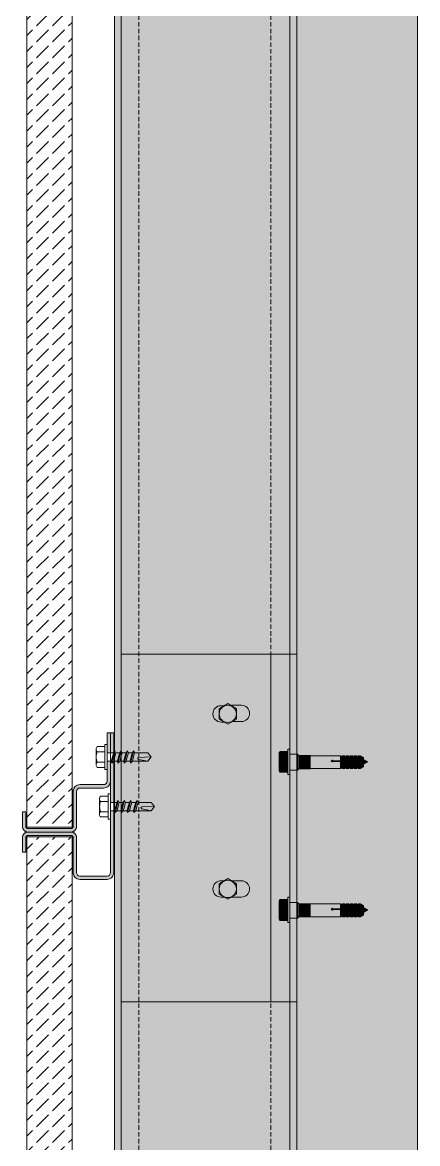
# Model space of a CAD drawing. Extents: x -106823 to -42801, y 48734 to 74234.
# Drawn here: x -77632 to -75881, y 58686 to 63655 of the extents above; entities that cross this region are included whole.
import ezdxf

# ---------------------------------------------------------------- set-up
doc = ezdxf.new("R2010")
doc.units = 0
doc.header["$MEASUREMENT"] = 0
doc.linetypes.add('Hidden Line', pattern=[30, 20, -10])
for name, color, linetype, lineweight, true_color in [('2D - Ogólne_Pen_No__2', 7, 'Continuous', 15, 0x7f7f7f), ('2D - Ogólne_Pen_No__82', 7, 'Continuous', 20, 0xaaaaaa), ('2D Drafting - General_Pen_No__102', 7, 'Continuous', 13, 0xcccccc), ('2D Drafting - General_Pen_No__141', 7, 'Continuous', 0, 0xe8e8e8), ('2D Drafting - General_Pen_No__2', 7, 'Continuous', 15, 0x7f7f7f), ('2D Drafting - General_Pen_No__81', 7, 'Continuous', 20, 0x6a6a6a)]:
    doc.layers.add(name, color=color, linetype=linetype, lineweight=lineweight, true_color=true_color)
doc.layers.add('2D Drafting - General_Pen_No__121', color=255, linetype='Continuous', lineweight=0)
pattern_1 = [(45, (0, 0), (-70.71068, 70.71068), [75, -25]), (45, (7e-15, 70.71), (-70.71068, 70.71068), [75, -25])]

msp = doc.modelspace()

# ---------------------------------------------------------------- hatches: boundary and pattern name
at = {"layer": '2D Drafting - General_Pen_No__102', "linetype": 'Continuous'}
for points in [[(-77257.31, 60417.84), (-77257.31, 60506.69), (-77242.31, 60506.69), (-77242.31, 60417.84)], [(-77242.31, 60417.84), (-77242.31, 60506.69), (-77227.31, 60506.69), (-77227.31, 60419.68), (-77228.78, 60417.84)], [(-77242.31, 60417.84), (-77242.31, 60506.69), (-77227.31, 60506.69), (-77227.31, 60419.68), (-77228.78, 60417.84)], [(-77607.31, 60066.69, -0.4142136), (-77632.31, 60091.69), (-77632.31, 60156.69), (-77617.31, 60156.69), (-77617.31, 60148.64), (-77617.39, 60148.64), (-77617.39, 60098.23), (-77617.31, 60098.23), (-77617.31, 60091.69, 0.4142136), (-77607.31, 60081.69), (-77417.31, 60081.69, 0.4142136), (-77407.31, 60091.69), (-77407.31, 60246.69, -0.4142136), (-77377.31, 60276.69), (-77272.31, 60276.69, 0.4142136), (-77257.31, 60291.69), (-77257.31, 60343.28), (-77257.31, 60380.56), (-77242.31, 60380.56), (-77242.31, 60291.69, -0.4142136), (-77272.31, 60261.69), (-77377.31, 60261.69, 0.4142136), (-77392.31, 60246.69), (-77392.31, 60091.69, -0.4142136), (-77417.31, 60066.69)], [(-77227.31, 60198.21), (-77242.31, 60198.21), (-77242.31, 60235.49), (-77242.31, 60380.56), (-77238.77, 60380.56), (-77236.58, 60372.36), (-77228.38, 60380.56), (-77227.31, 60380.56)], [(-77607.31, 60066.69), (-77417.31, 60066.69, -0.4142136), (-77392.31, 60041.69), (-77392.31, 59886.69, 0.4142136), (-77377.31, 59871.69), (-77257.31, 59871.69, 0.4142136), (-77242.31, 59886.69), (-77242.31, 60160.93), (-77227.31, 60160.93), (-77227.31, 59886.69, -0.4142136), (-77257.31, 59856.69), (-77377.31, 59856.69, -0.4142136), (-77407.31, 59886.69), (-77407.31, 60041.69, 0.4142136), (-77417.31, 60051.69), (-77607.31, 60051.69, 0.4142136), (-77617.31, 60041.69), (-77617.31, 60035.15), (-77617.39, 60035.15), (-77617.39, 59984.73), (-77617.31, 59984.73), (-77617.31, 59976.69), (-77632.31, 59976.69), (-77632.31, 60041.69, -0.4142136)]]:
    msp.add_hatch(color=256, dxfattribs=at).paths.add_polyline_path(points, flags=0)
at = {"layer": '2D Drafting - General_Pen_No__121', "linetype": 'Continuous'}
for points in [[(-76446.58, 60378.06), (-76446.58, 60322.14), (-76455.9, 60322.14), (-76455.9, 60378.06), (-76455.9, 60433.98), (-76446.58, 60433.98)], [(-76455.9, 60400.98), (-76490.07, 60400.98, -0.4195601), (-76490.07, 60424.27), (-76455.9, 60424.27)], [(-76494.34, 60378.06, 0.092424), (-76490.07, 60355.15, 0.201281), (-76494.96, 60343.5), (-76494.96, 60412.63, 0.201281), (-76490.07, 60400.98, 0.092424)], [(-76455.9, 60355.15), (-76490.07, 60355.15, -0.092424), (-76494.34, 60378.06, -0.092424), (-76490.07, 60400.98), (-76455.9, 60400.98), (-76455.9, 60378.06)], [(-76446.58, 60341.39), (-76446.58, 60378.06), (-76446.58, 60411.06), (-76416.58, 60411.06), (-76416.58, 60375.14), (-76416.58, 60341.39)], [(-76416.58, 60341.39), (-76446.58, 60341.39), (-76446.58, 60378.06), (-76446.58, 60411.06), (-76416.58, 60411.06), (-76416.58, 60374.19)], [(-76416.58, 60341.48), (-76416.58, 60374.19), (-76416.58, 60398.54), (-76413.06, 60402.91), (-76413.06, 60341.48)], [(-76413.06, 60341.48), (-76413.06, 60411.06), (-76412.89, 60411.06), (-76407.47, 60405.65), (-76407.47, 60346.9), (-76412.89, 60341.48)], [(-76407.47, 60346.8), (-76407.47, 60405.65), (-76357.73, 60405.65), (-76357.73, 60346.8)], [(-76357.73, 60346.8), (-76357.73, 60405.65), (-76356.49, 60404.4), (-76356.49, 60348.05)], [(-76356.49, 60348.05), (-76356.49, 60404.4), (-76222.07, 60404.4), (-76222.07, 60382.74), (-76255.38, 60382.74, 5.4750432), (-76255.38, 60379.78), (-76222.07, 60379.78), (-76222.07, 60348.05)], [(-76222.07, 60379.78), (-76255.38, 60379.78, -5.4750432), (-76255.38, 60382.74), (-76222.07, 60382.74)], [(-76214.63, 60401.44), (-76214.63, 60388.49), (-76222.07, 60382.74), (-76222.07, 60404.4), (-76218.33, 60401.44)], [(-76222.07, 60382.74), (-76214.63, 60388.49), (-76214.63, 60385.53), (-76222.07, 60379.78)], [(-76214.63, 60351), (-76218.33, 60351), (-76222.07, 60348.05), (-76222.07, 60379.78), (-76214.63, 60385.53)], [(-76204.27, 60404.4), (-76204.27, 60388.49), (-76214.63, 60388.49), (-76214.63, 60404.4)], [(-76214.63, 60388.49), (-76204.27, 60388.49), (-76204.27, 60385.53), (-76214.63, 60385.53)], [(-76214.63, 60348.05), (-76214.63, 60385.53), (-76204.27, 60385.53), (-76204.27, 60348.05)], [(-76196.83, 60401.44), (-76196.83, 60382.74), (-76204.27, 60388.49), (-76204.27, 60404.4), (-76200.53, 60401.44)], [(-76196.83, 60379.78), (-76204.27, 60385.53), (-76204.27, 60388.49), (-76196.83, 60382.74)], [(-76196.83, 60351), (-76200.53, 60351), (-76204.27, 60348.05), (-76204.27, 60385.53), (-76196.83, 60379.78)], [(-76186.47, 60404.4), (-76186.47, 60382.74), (-76196.83, 60382.74), (-76196.83, 60404.4)], [(-76196.83, 60382.74), (-76186.47, 60382.74), (-76186.47, 60379.78), (-76196.83, 60379.78)], [(-76196.83, 60348.05), (-76196.83, 60379.78), (-76186.47, 60379.78), (-76186.47, 60348.05)], [(-76186.47, 60382.74), (-76186.47, 60404.4), (-76182.73, 60401.44), (-76179.03, 60401.44), (-76179.03, 60388.49)], [(-76179.03, 60385.53), (-76186.47, 60379.78), (-76186.47, 60382.74), (-76179.03, 60388.49)], [(-76179.03, 60351), (-76182.73, 60351), (-76186.47, 60348.05), (-76186.47, 60379.78), (-76179.03, 60385.53)], [(-76168.68, 60404.4), (-76168.68, 60388.49), (-76179.03, 60388.49), (-76179.03, 60404.4)], [(-76168.68, 60385.53), (-76179.03, 60385.53), (-76179.03, 60388.49), (-76168.68, 60388.49)], [(-76168.68, 60348.05), (-76179.03, 60348.05), (-76179.03, 60385.53), (-76168.68, 60385.53)], [(-76161.24, 60401.44), (-76161.24, 60382.74), (-76168.68, 60388.49), (-76168.68, 60404.4), (-76164.94, 60401.44)], [(-76161.24, 60379.78), (-76168.68, 60385.53), (-76168.68, 60388.49), (-76161.24, 60382.74)], [(-76161.24, 60351), (-76164.94, 60351), (-76168.68, 60348.05), (-76168.68, 60385.53), (-76161.24, 60379.78)], [(-76150.88, 60404.4), (-76150.88, 60382.74), (-76161.24, 60382.74), (-76161.24, 60404.4)], [(-76161.24, 60382.74), (-76150.88, 60382.74), (-76150.88, 60379.78), (-76161.24, 60379.78)], [(-76150.88, 60348.05), (-76161.24, 60348.05), (-76161.24, 60379.78), (-76150.88, 60379.78)], [(-76143.44, 60401.44), (-76143.44, 60388.49), (-76150.88, 60382.74), (-76150.88, 60404.4), (-76147.14, 60401.44)], [(-76150.88, 60382.74), (-76143.44, 60388.49), (-76143.44, 60385.53), (-76150.88, 60379.78)], [(-76143.44, 60351), (-76147.14, 60351), (-76150.88, 60348.05), (-76150.88, 60379.78), (-76143.44, 60385.53)], [(-76143.44, 60388.49), (-76143.44, 60404.4), (-76133.09, 60404.4), (-76133.09, 60388.49)], [(-76143.44, 60388.49), (-76133.09, 60388.49), (-76133.09, 60385.53), (-76143.44, 60385.53)], [(-76143.44, 60348.05), (-76143.44, 60385.53), (-76133.09, 60385.53), (-76133.09, 60348.05)], [(-76120.7, 60381.34), (-76133.09, 60388.49), (-76133.09, 60404.4), (-76120.7, 60397.25)], [(-76120.7, 60378.38), (-76133.09, 60385.53), (-76133.09, 60388.49), (-76120.7, 60381.34)], [(-76120.7, 60355.19), (-76133.09, 60348.05), (-76133.09, 60385.53), (-76120.7, 60378.38)], [(-76101.98, 60377.97), (-76120.7, 60367.15), (-76120.7, 60388.78)], [(-76455.9, 60331.85), (-76490.07, 60331.85, -0.4195601), (-76490.07, 60355.15), (-76455.9, 60355.15)], [(-76455.9, 59744.29), (-76490.07, 59744.29, -0.4195601), (-76490.07, 59767.59), (-76455.9, 59767.59)], [(-76494.34, 59721.38, 0.092424), (-76490.07, 59698.47, 0.201281), (-76494.96, 59686.82), (-76494.96, 59755.94, 0.201281), (-76490.07, 59744.29, 0.092424)], [(-76455.9, 59698.47), (-76490.07, 59698.47, -0.092424), (-76494.34, 59721.38, -0.092424), (-76490.07, 59744.29), (-76455.9, 59744.29), (-76455.9, 59721.38)], [(-76446.58, 59721.38), (-76446.58, 59665.46), (-76455.9, 59665.46), (-76455.9, 59721.38), (-76455.9, 59777.3), (-76446.58, 59777.3)], [(-76446.58, 59684.7), (-76446.58, 59721.38), (-76446.58, 59754.38), (-76416.58, 59754.38), (-76416.58, 59718.45), (-76416.58, 59684.7)], [(-76416.58, 59684.7), (-76446.58, 59684.7), (-76446.58, 59721.38), (-76446.58, 59754.38), (-76416.58, 59754.38), (-76416.58, 59717.51)], [(-76416.58, 59684.8), (-76416.58, 59717.51), (-76416.58, 59741.86), (-76416.58, 59754.38), (-76413.06, 59754.38), (-76413.06, 59684.8)], [(-76413.06, 59684.8), (-76413.06, 59754.38), (-76412.89, 59754.38), (-76407.47, 59748.96), (-76407.47, 59690.21), (-76412.89, 59684.8)], [(-76407.47, 59690.12), (-76407.47, 59748.96), (-76357.73, 59748.96), (-76357.73, 59690.12)], [(-76357.73, 59690.12), (-76357.73, 59748.96), (-76356.49, 59747.72), (-76356.49, 59691.36)], [(-76356.49, 59691.36), (-76356.49, 59747.72), (-76222.07, 59747.72), (-76222.07, 59726.06), (-76255.38, 59726.06, 5.4750432), (-76255.38, 59723.1), (-76222.07, 59723.1), (-76222.07, 59691.36)], [(-76214.63, 59744.76), (-76214.63, 59731.81), (-76222.07, 59726.06), (-76222.07, 59747.72), (-76218.33, 59744.76)], [(-76204.27, 59747.72), (-76204.27, 59731.81), (-76214.63, 59731.81), (-76214.63, 59747.72)], [(-76196.83, 59744.76), (-76196.83, 59726.06), (-76204.27, 59731.81), (-76204.27, 59747.72), (-76200.53, 59744.76)], [(-76186.47, 59747.72), (-76186.47, 59726.06), (-76196.83, 59726.06), (-76196.83, 59747.72)], [(-76186.47, 59726.06), (-76186.47, 59747.72), (-76182.73, 59744.76), (-76179.03, 59744.76), (-76179.03, 59731.81)], [(-76168.68, 59747.72), (-76168.68, 59731.81), (-76179.03, 59731.81), (-76179.03, 59747.72)], [(-76161.24, 59744.76), (-76161.24, 59726.06), (-76168.68, 59731.81), (-76168.68, 59747.72), (-76164.94, 59744.76)], [(-76150.88, 59747.72), (-76150.88, 59726.06), (-76161.24, 59726.06), (-76161.24, 59747.72)], [(-76143.44, 59744.76), (-76143.44, 59731.81), (-76150.88, 59726.06), (-76150.88, 59747.72), (-76147.14, 59744.76)], [(-76143.44, 59731.81), (-76143.44, 59747.72), (-76133.09, 59747.72), (-76133.09, 59731.81)], [(-76120.7, 59724.66), (-76133.09, 59731.81), (-76133.09, 59747.72), (-76120.7, 59740.57)], [(-76455.9, 59675.17), (-76490.07, 59675.17, -0.4195601), (-76490.07, 59698.47), (-76455.9, 59698.47)], [(-76222.07, 59723.1), (-76255.38, 59723.1, -5.4750432), (-76255.38, 59726.06), (-76222.07, 59726.06)], [(-76222.07, 59726.06), (-76214.63, 59731.81), (-76214.63, 59728.85), (-76222.07, 59723.1)], [(-76214.63, 59694.32), (-76218.33, 59694.32), (-76222.07, 59691.36), (-76222.07, 59723.1), (-76214.63, 59728.85)], [(-76214.63, 59731.81), (-76204.27, 59731.81), (-76204.27, 59728.85), (-76214.63, 59728.85)], [(-76214.63, 59691.36), (-76214.63, 59728.85), (-76204.27, 59728.85), (-76204.27, 59691.36)], [(-76196.83, 59723.1), (-76204.27, 59728.85), (-76204.27, 59731.81), (-76196.83, 59726.06)], [(-76196.83, 59694.32), (-76200.53, 59694.32), (-76204.27, 59691.36), (-76204.27, 59728.85), (-76196.83, 59723.1)], [(-76196.83, 59726.06), (-76186.47, 59726.06), (-76186.47, 59723.1), (-76196.83, 59723.1)], [(-76196.83, 59691.36), (-76196.83, 59723.1), (-76186.47, 59723.1), (-76186.47, 59691.36)], [(-76179.03, 59728.85), (-76186.47, 59723.1), (-76186.47, 59726.06), (-76179.03, 59731.81)], [(-76179.03, 59694.32), (-76182.73, 59694.32), (-76186.47, 59691.36), (-76186.47, 59723.1), (-76179.03, 59728.85)], [(-76168.68, 59728.85), (-76179.03, 59728.85), (-76179.03, 59731.81), (-76168.68, 59731.81)], [(-76168.68, 59691.36), (-76179.03, 59691.36), (-76179.03, 59728.85), (-76168.68, 59728.85)], [(-76161.24, 59723.1), (-76168.68, 59728.85), (-76168.68, 59731.81), (-76161.24, 59726.06)], [(-76161.24, 59694.32), (-76164.94, 59694.32), (-76168.68, 59691.36), (-76168.68, 59728.85), (-76161.24, 59723.1)], [(-76161.24, 59726.06), (-76150.88, 59726.06), (-76150.88, 59723.1), (-76161.24, 59723.1)], [(-76150.88, 59691.36), (-76161.24, 59691.36), (-76161.24, 59723.1), (-76150.88, 59723.1)], [(-76150.88, 59726.06), (-76143.44, 59731.81), (-76143.44, 59728.85), (-76150.88, 59723.1)], [(-76143.44, 59694.32), (-76147.14, 59694.32), (-76150.88, 59691.36), (-76150.88, 59723.1), (-76143.44, 59728.85)], [(-76143.44, 59731.81), (-76133.09, 59731.81), (-76133.09, 59728.85), (-76143.44, 59728.85)], [(-76143.44, 59691.36), (-76143.44, 59728.85), (-76133.09, 59728.85), (-76133.09, 59691.36)], [(-76120.7, 59721.7), (-76133.09, 59728.85), (-76133.09, 59731.81), (-76120.7, 59724.66)], [(-76120.7, 59698.51), (-76133.09, 59691.36), (-76133.09, 59728.85), (-76120.7, 59721.7)], [(-76101.98, 59721.28), (-76120.7, 59710.47), (-76120.7, 59732.1)]]:
    msp.add_hatch(color=256, dxfattribs=at).paths.add_polyline_path(points, flags=0)
at = {"layer": '2D Drafting - General_Pen_No__141', "linetype": 'Continuous'}
msp.add_hatch(color=256, dxfattribs=at).paths.add_polyline_path([(-77224.19, 54036.69), (-76416.58, 54036.69), (-76416.58, 67472.76), (-77224.19, 67472.76)], flags=0)
at = {"layer": '2D Drafting - General_Pen_No__81', "linetype": 'Continuous'}
h = msp.add_hatch(dxfattribs=at)
h.set_pattern_fill('Solid___Dashed', color=256, style=0, pattern_type=2)
h.set_pattern_definition([(45, (0, 0), (-70.71068, 70.71068), []), (45, (-35.36, 35.36), (-70.71068, 70.71068), [75, -25])])
h.paths.add_polyline_path([(-76416.58, 67472.76), (-76416.58, 54036.69), (-75880.8, 54036.69), (-75880.8, 65989.22), (-75880.8, 67472.76)], flags=0)
h = msp.add_hatch(dxfattribs=at)
h.set_pattern_fill('Beton', color=256, style=0, pattern_type=2)
h.set_pattern_definition(pattern_1)
h.paths.add_polyline_path([(-77612.31, 66055.24), (-77412.31, 66055.24), (-77412.31, 60088.14), (-77612.31, 60088.14)], flags=0)
for points in [[(-77412.22, 60193.66), (-77407.31, 60193.66), (-77407.31, 60098.23), (-77412.22, 60098.23)], [(-77412.22, 59939.71), (-77407.31, 59939.71), (-77407.31, 60035.15), (-77412.22, 60035.15)]]:
    msp.add_hatch(color=256, dxfattribs=at).paths.add_polyline_path(points, flags=0)
h = msp.add_hatch(dxfattribs=at)
h.set_pattern_fill('Beton', color=256, style=0, pattern_type=2)
h.set_pattern_definition(pattern_1)
h.paths.add_polyline_path([(-77612.31, 60045.24), (-77412.31, 60045.24), (-77412.31, 54058.14), (-77612.31, 54058.14)], flags=0)

# ---------------------------------------------------------------- linework, layer by layer
at = {"layer": '2D - Ogólne_Pen_No__2', "linetype": 'Continuous'}
for p, q in [((-76416.58, 60411.06), (-76416.58, 60374.19)), ((-76412.89, 60411.06), (-76416.58, 60411.06)), ((-76407.47, 60405.65), (-76412.89, 60411.06)), ((-76357.73, 60405.65), (-76407.47, 60405.65)), ((-76407.47, 60405.65), (-76407.47, 60346.8)), ((-76356.49, 60404.4), (-76357.73, 60405.65)), ((-76357.73, 60405.65), (-76357.73, 60346.8)), ((-76222.07, 60404.4), (-76356.49, 60404.4)), ((-76356.49, 60348.05), (-76356.49, 60404.4)), ((-76222.07, 60382.74), (-76255.38, 60382.74)), ((-76222.07, 60379.78), (-76255.38, 60379.78)), ((-76218.33, 60401.44), (-76222.07, 60404.4)), ((-76222.07, 60404.4), (-76222.07, 60348.05)), ((-76214.63, 60388.49), (-76222.07, 60382.74)), ((-76214.63, 60385.53), (-76222.07, 60379.78)), ((-76214.63, 60401.44), (-76218.33, 60401.44)), ((-76214.63, 60404.4), (-76214.63, 60401.44)), ((-76204.27, 60404.4), (-76214.63, 60404.4)), ((-76214.63, 60404.4), (-76214.63, 60348.05)), ((-76204.27, 60388.49), (-76214.63, 60388.49)), ((-76204.27, 60385.53), (-76214.63, 60385.53)), ((-76200.53, 60401.44), (-76204.27, 60404.4)), ((-76204.27, 60404.4), (-76204.27, 60348.05)), ((-76196.83, 60382.74), (-76204.27, 60388.49)), ((-76196.83, 60379.78), (-76204.27, 60385.53)), ((-76196.83, 60401.44), (-76200.53, 60401.44)), ((-76196.83, 60404.4), (-76196.83, 60401.44)), ((-76186.47, 60404.4), (-76196.83, 60404.4)), ((-76196.83, 60404.4), (-76196.83, 60348.05)), ((-76186.47, 60382.74), (-76196.83, 60382.74)), ((-76186.47, 60379.78), (-76196.83, 60379.78)), ((-76182.73, 60401.44), (-76186.47, 60404.4)), ((-76186.47, 60404.4), (-76186.47, 60348.05)), ((-76179.03, 60388.49), (-76186.47, 60382.74)), ((-76179.03, 60385.53), (-76186.47, 60379.78)), ((-76179.03, 60401.44), (-76182.73, 60401.44)), ((-76179.03, 60404.4), (-76179.03, 60401.44)), ((-76168.68, 60404.4), (-76179.03, 60404.4)), ((-76179.03, 60404.4), (-76179.03, 60348.05)), ((-76168.68, 60388.49), (-76179.03, 60388.49)), ((-76168.68, 60385.53), (-76179.03, 60385.53)), ((-76164.94, 60401.44), (-76168.68, 60404.4)), ((-76168.68, 60404.4), (-76168.68, 60348.05)), ((-76161.24, 60382.74), (-76168.68, 60388.49)), ((-76161.24, 60379.78), (-76168.68, 60385.53)), ((-76161.24, 60401.44), (-76164.94, 60401.44)), ((-76161.24, 60404.4), (-76161.24, 60401.44)), ((-76150.88, 60404.4), (-76161.24, 60404.4)), ((-76161.24, 60404.4), (-76161.24, 60348.05)), ((-76150.88, 60382.74), (-76161.24, 60382.74)), ((-76150.88, 60379.78), (-76161.24, 60379.78)), ((-76147.14, 60401.44), (-76150.88, 60404.4)), ((-76150.88, 60404.4), (-76150.88, 60348.05)), ((-76143.44, 60388.49), (-76150.88, 60382.74)), ((-76143.44, 60385.53), (-76150.88, 60379.78)), ((-76143.44, 60401.44), (-76147.14, 60401.44)), ((-76143.44, 60404.4), (-76143.44, 60348.05)), ((-76133.09, 60404.4), (-76143.44, 60404.4)), ((-76133.09, 60388.49), (-76143.44, 60388.49)), ((-76133.09, 60385.53), (-76143.44, 60385.53)), ((-76120.7, 60397.25), (-76133.09, 60404.4)), ((-76133.09, 60404.4), (-76133.09, 60348.05)), ((-76120.7, 60381.34), (-76133.09, 60388.49)), ((-76120.7, 60378.38), (-76133.09, 60385.53)), ((-76120.7, 60397.25), (-76120.7, 60355.19)), ((-76120.7, 60388.78), (-76101.98, 60377.97)), ((-76416.58, 60341.48), (-76416.58, 60375.24)), ((-76416.58, 60341.39), (-76416.58, 60375.14)), ((-76412.89, 60341.48), (-76416.58, 60341.48)), ((-76412.89, 60341.39), (-76416.58, 60341.39)), ((-76407.47, 60346.9), (-76412.89, 60341.48)), ((-76407.47, 60346.8), (-76412.89, 60341.39)), ((-76357.73, 60346.8), (-76407.47, 60346.8)), ((-76356.49, 60348.05), (-76357.73, 60346.8)), ((-76222.07, 60348.05), (-76356.49, 60348.05)), ((-76218.33, 60351), (-76222.07, 60348.05)), ((-76214.63, 60351), (-76218.33, 60351)), ((-76214.63, 60348.05), (-76214.63, 60351)), ((-76204.27, 60348.05), (-76214.63, 60348.05)), ((-76200.53, 60351), (-76204.27, 60348.05)), ((-76196.83, 60351), (-76200.53, 60351)), ((-76196.83, 60348.05), (-76196.83, 60351)), ((-76186.47, 60348.05), (-76196.83, 60348.05)), ((-76182.73, 60351), (-76186.47, 60348.05)), ((-76179.03, 60351), (-76182.73, 60351)), ((-76179.03, 60348.05), (-76179.03, 60351)), ((-76168.68, 60348.05), (-76179.03, 60348.05)), ((-76164.94, 60351), (-76168.68, 60348.05)), ((-76161.24, 60351), (-76164.94, 60351)), ((-76161.24, 60348.05), (-76161.24, 60351)), ((-76150.88, 60348.05), (-76161.24, 60348.05)), ((-76147.14, 60351), (-76150.88, 60348.05)), ((-76143.44, 60351), (-76147.14, 60351)), ((-76133.09, 60348.05), (-76143.44, 60348.05)), ((-76120.7, 60355.19), (-76133.09, 60348.05)), ((-76120.7, 60367.15), (-76101.98, 60377.97)), ((-76412.89, 59754.38), (-76416.58, 59754.38)), ((-76407.47, 59748.96), (-76412.89, 59754.38)), ((-76357.73, 59748.96), (-76407.47, 59748.96)), ((-76407.47, 59748.96), (-76407.47, 59690.12)), ((-76356.49, 59747.72), (-76357.73, 59748.96)), ((-76357.73, 59748.96), (-76357.73, 59690.12)), ((-76222.07, 59747.72), (-76356.49, 59747.72)), ((-76356.49, 59691.36), (-76356.49, 59747.72)), ((-76218.33, 59744.76), (-76222.07, 59747.72)), ((-76222.07, 59747.72), (-76222.07, 59691.36)), ((-76214.63, 59744.76), (-76218.33, 59744.76)), ((-76214.63, 59747.72), (-76214.63, 59744.76)), ((-76204.27, 59747.72), (-76214.63, 59747.72)), ((-76214.63, 59747.72), (-76214.63, 59691.36)), ((-76200.53, 59744.76), (-76204.27, 59747.72)), ((-76204.27, 59747.72), (-76204.27, 59691.36)), ((-76196.83, 59744.76), (-76200.53, 59744.76)), ((-76196.83, 59747.72), (-76196.83, 59744.76)), ((-76186.47, 59747.72), (-76196.83, 59747.72)), ((-76196.83, 59747.72), (-76196.83, 59691.36)), ((-76182.73, 59744.76), (-76186.47, 59747.72)), ((-76186.47, 59747.72), (-76186.47, 59691.36)), ((-76179.03, 59744.76), (-76182.73, 59744.76)), ((-76179.03, 59747.72), (-76179.03, 59744.76)), ((-76168.68, 59747.72), (-76179.03, 59747.72)), ((-76179.03, 59747.72), (-76179.03, 59691.36)), ((-76164.94, 59744.76), (-76168.68, 59747.72)), ((-76168.68, 59747.72), (-76168.68, 59691.36)), ((-76161.24, 59744.76), (-76164.94, 59744.76)), ((-76161.24, 59747.72), (-76161.24, 59744.76)), ((-76150.88, 59747.72), (-76161.24, 59747.72)), ((-76161.24, 59747.72), (-76161.24, 59691.36)), ((-76147.14, 59744.76), (-76150.88, 59747.72)), ((-76150.88, 59747.72), (-76150.88, 59691.36)), ((-76143.44, 59744.76), (-76147.14, 59744.76)), ((-76143.44, 59747.72), (-76143.44, 59691.36)), ((-76133.09, 59747.72), (-76143.44, 59747.72)), ((-76120.7, 59740.57), (-76133.09, 59747.72)), ((-76133.09, 59747.72), (-76133.09, 59691.36)), ((-76120.7, 59740.57), (-76120.7, 59698.51)), ((-76416.58, 59684.8), (-76416.58, 59718.55)), ((-76412.89, 59684.8), (-76416.58, 59684.8)), ((-76412.89, 59684.7), (-76416.58, 59684.7)), ((-76407.47, 59690.21), (-76412.89, 59684.8)), ((-76407.47, 59690.12), (-76412.89, 59684.7)), ((-76357.73, 59690.12), (-76407.47, 59690.12)), ((-76356.49, 59691.36), (-76357.73, 59690.12)), ((-76222.07, 59691.36), (-76356.49, 59691.36)), ((-76222.07, 59726.06), (-76255.38, 59726.06)), ((-76222.07, 59723.1), (-76255.38, 59723.1)), ((-76214.63, 59731.81), (-76222.07, 59726.06)), ((-76214.63, 59728.85), (-76222.07, 59723.1)), ((-76218.33, 59694.32), (-76222.07, 59691.36)), ((-76214.63, 59694.32), (-76218.33, 59694.32)), ((-76204.27, 59731.81), (-76214.63, 59731.81)), ((-76204.27, 59728.85), (-76214.63, 59728.85)), ((-76214.63, 59691.36), (-76214.63, 59694.32)), ((-76204.27, 59691.36), (-76214.63, 59691.36)), ((-76196.83, 59726.06), (-76204.27, 59731.81)), ((-76196.83, 59723.1), (-76204.27, 59728.85)), ((-76200.53, 59694.32), (-76204.27, 59691.36)), ((-76196.83, 59694.32), (-76200.53, 59694.32)), ((-76186.47, 59726.06), (-76196.83, 59726.06)), ((-76186.47, 59723.1), (-76196.83, 59723.1)), ((-76196.83, 59691.36), (-76196.83, 59694.32)), ((-76186.47, 59691.36), (-76196.83, 59691.36)), ((-76179.03, 59731.81), (-76186.47, 59726.06)), ((-76179.03, 59728.85), (-76186.47, 59723.1)), ((-76182.73, 59694.32), (-76186.47, 59691.36)), ((-76179.03, 59694.32), (-76182.73, 59694.32)), ((-76168.68, 59731.81), (-76179.03, 59731.81)), ((-76168.68, 59728.85), (-76179.03, 59728.85)), ((-76179.03, 59691.36), (-76179.03, 59694.32)), ((-76168.68, 59691.36), (-76179.03, 59691.36)), ((-76161.24, 59726.06), (-76168.68, 59731.81)), ((-76161.24, 59723.1), (-76168.68, 59728.85)), ((-76164.94, 59694.32), (-76168.68, 59691.36)), ((-76161.24, 59694.32), (-76164.94, 59694.32)), ((-76150.88, 59726.06), (-76161.24, 59726.06)), ((-76150.88, 59723.1), (-76161.24, 59723.1)), ((-76161.24, 59691.36), (-76161.24, 59694.32)), ((-76150.88, 59691.36), (-76161.24, 59691.36)), ((-76143.44, 59731.81), (-76150.88, 59726.06)), ((-76143.44, 59728.85), (-76150.88, 59723.1)), ((-76147.14, 59694.32), (-76150.88, 59691.36)), ((-76143.44, 59694.32), (-76147.14, 59694.32)), ((-76133.09, 59731.81), (-76143.44, 59731.81)), ((-76133.09, 59728.85), (-76143.44, 59728.85)), ((-76133.09, 59691.36), (-76143.44, 59691.36)), ((-76120.7, 59724.66), (-76133.09, 59731.81)), ((-76120.7, 59721.7), (-76133.09, 59728.85)), ((-76120.7, 59698.51), (-76133.09, 59691.36)), ((-76120.7, 59732.1), (-76101.98, 59721.28)), ((-76120.7, 59710.47), (-76101.98, 59721.28))]:
    msp.add_line(p, q, dxfattribs=at)
msp.add_arc((-76259.29, 60381.26), 4.18, 20.70161, 339.29839, dxfattribs=at)
at = {"layer": '2D - Ogólne_Pen_No__82', "linetype": 'Continuous'}
msp.add_arc((-76259.29, 59724.58), 4.18, 20.70161, 339.29839, dxfattribs=at)
at = {"layer": '2D Drafting - General_Pen_No__2', "linetype": 'Continuous'}
for p, q in [((-77224.19, 54036.69), (-77224.19, 67472.76)), ((-77194.19, 54036.69), (-77194.19, 67472.76)), ((-76446.58, 54036.69), (-76446.58, 67472.76)), ((-76416.58, 54036.69), (-76416.58, 67472.76)), ((-75880.8, 54036.69), (-75880.8, 67472.76)), ((-77194.19, 60855.12), (-76416.58, 60855.12)), ((-76530.85, 59314.55), (-76530.85, 60855.12)), ((-76760.23, 60613.36), (-76722.07, 60636.36)), ((-76738.17, 60626.65), (-76751.92, 60626.65)), ((-76683.9, 60613.36), (-76722.07, 60636.36)), ((-76661.75, 60628.53), (-76705.96, 60628.53)), ((-76760.23, 60613.36), (-76760.23, 60567.36)), ((-76683.9, 60613.36), (-76683.9, 60567.36)), ((-76760.23, 60567.36), (-76722.07, 60544.36)), ((-76751.92, 60554.07), (-76738.17, 60554.07)), ((-76683.9, 60567.36), (-76722.07, 60544.36)), ((-76705.96, 60555.94), (-76661.75, 60555.94)), ((-77257.31, 60506.69), (-77257.31, 60291.69)), ((-77242.31, 60506.69), (-77257.31, 60506.69)), ((-77242.31, 60506.69), (-77242.31, 59886.69)), ((-77227.31, 60506.69), (-77242.31, 60506.69)), ((-77242.31, 60506.69), (-77242.31, 60291.69)), ((-77227.31, 60506.69), (-77227.31, 59886.69)), ((-77305.69, 60364.63), (-77305.69, 60433.75)), ((-77300.8, 60445.4), (-77266.63, 60445.4)), ((-77266.63, 60399.19), (-77266.63, 60455.11)), ((-77266.63, 60455.11), (-77257.31, 60455.11)), ((-77257.31, 60455.11), (-77257.31, 60399.19)), ((-76455.9, 60378.06), (-76455.9, 60433.98)), ((-76455.9, 60433.98), (-76446.58, 60433.98)), ((-76446.58, 60432.14), (-76446.58, 60376.22)), ((-77300.8, 60422.1), (-77266.63, 60422.1)), ((-77266.63, 60399.19), (-77266.63, 60343.27)), ((-77257.31, 60417.83), (-77228.78, 60417.83)), ((-77257.31, 60343.27), (-77257.31, 60399.19)), ((-77257.31, 60380.55), (-77238.77, 60380.55)), ((-77238.77, 60380.55), (-77233.78, 60399.19)), ((-77238.77, 60380.55), (-77236.58, 60372.35)), ((-77236.58, 60372.35), (-77229.38, 60399.19)), ((-77236.58, 60372.35), (-77228.38, 60380.55)), ((-77228.78, 60417.83), (-77233.78, 60399.19)), ((-77222.19, 60426.03), (-77229.38, 60399.19)), ((-77222.19, 60426.03), (-77228.78, 60417.83)), ((-77228.38, 60380.55), (-77223.38, 60399.19)), ((-77228.38, 60380.55), (-77210.93, 60380.55)), ((-77218.39, 60417.83), (-77223.38, 60399.19)), ((-77218.39, 60417.83), (-77222.19, 60426.03)), ((-77218.39, 60417.83), (-77200.94, 60417.83)), ((-77210.93, 60380.55), (-77205.94, 60399.19)), ((-77210.93, 60380.55), (-77208.73, 60372.35)), ((-77208.73, 60372.35), (-77201.54, 60399.19)), ((-77208.73, 60372.35), (-77200.53, 60380.55)), ((-77200.94, 60417.83), (-77205.94, 60399.19)), ((-77194.35, 60426.03), (-77201.54, 60399.19)), ((-77194.35, 60426.03), (-77200.94, 60417.83)), ((-77200.53, 60380.55), (-77195.54, 60399.19)), ((-77200.53, 60380.55), (-77183.09, 60380.55)), ((-77190.55, 60417.83), (-77195.54, 60399.19)), ((-77190.55, 60417.83), (-77194.35, 60426.03)), ((-77190.55, 60417.83), (-77173.1, 60417.83)), ((-77183.09, 60380.55), (-77178.1, 60399.19)), ((-77183.09, 60380.55), (-77180.89, 60372.35)), ((-77180.89, 60372.35), (-77173.7, 60399.19)), ((-77180.89, 60372.35), (-77172.69, 60380.55)), ((-77173.1, 60417.83), (-77178.1, 60399.19)), ((-77166.51, 60426.03), (-77173.7, 60399.19)), ((-77166.51, 60426.03), (-77173.1, 60417.83)), ((-77172.69, 60380.55), (-77167.7, 60399.19)), ((-77172.69, 60380.55), (-77155.25, 60380.55)), ((-77162.7, 60417.83), (-77167.7, 60399.19)), ((-77162.7, 60417.83), (-77166.51, 60426.03)), ((-77162.7, 60417.83), (-77145.26, 60417.83)), ((-77155.25, 60380.55), (-77150.26, 60399.19)), ((-77155.25, 60380.55), (-77153.05, 60372.35)), ((-77153.05, 60372.35), (-77145.86, 60399.19)), ((-77153.05, 60372.35), (-77144.85, 60380.55)), ((-77145.26, 60417.83), (-77150.26, 60399.19)), ((-77138.67, 60426.03), (-77145.86, 60399.19)), ((-77138.67, 60426.03), (-77145.26, 60417.83)), ((-77144.85, 60380.55), (-77139.86, 60399.19)), ((-77144.85, 60380.55), (-77076.35, 60380.55)), ((-77134.86, 60417.83), (-77139.86, 60399.19)), ((-77134.86, 60417.83), (-77138.67, 60426.03)), ((-77134.86, 60417.83), (-77076.35, 60417.83)), ((-77122.17, 60394.76), (-77117.32, 60397.45)), ((-77118.4, 60388.55), (-77122.17, 60394.76)), ((-77076.35, 60380.55), (-77118.4, 60388.55)), ((-77117.32, 60397.45), (-77062.37, 60399.19)), ((-77076.35, 60417.83), (-77062.37, 60399.19)), ((-77076.35, 60380.55), (-77062.37, 60399.19)), ((-76494.96, 60343.5), (-76494.96, 60412.63)), ((-76490.07, 60424.27), (-76455.9, 60424.27)), ((-76490.07, 60400.98), (-76455.9, 60400.98)), ((-76446.58, 60411.06), (-76416.58, 60411.06)), ((-77300.8, 60376.28), (-77266.63, 60376.28)), ((-77300.8, 60352.98), (-77266.63, 60352.98)), ((-77266.63, 60343.27), (-77257.31, 60343.27)), ((-76490.07, 60355.15), (-76455.9, 60355.15)), ((-76490.07, 60331.85), (-76455.9, 60331.85)), ((-76455.9, 60378.06), (-76455.9, 60322.14)), ((-76446.58, 60320.3), (-76446.58, 60376.22)), ((-76446.58, 60341.39), (-76416.58, 60341.39)), ((-76455.9, 60322.14), (-76446.58, 60322.14)), ((-77407.31, 60246.69), (-77407.31, 60091.69)), ((-77392.31, 60246.69), (-77392.31, 60091.69)), ((-77272.31, 60276.69), (-77377.31, 60276.69)), ((-77272.31, 60261.69), (-77377.31, 60261.69)), ((-77251.63, 60179.57), (-77251.63, 60235.49)), ((-77251.63, 60235.49), (-77242.31, 60235.49)), ((-77242.31, 60235.49), (-77242.31, 60179.57)), ((-77290.69, 60145.01), (-77290.69, 60214.13)), ((-77285.8, 60225.78), (-77251.63, 60225.78)), ((-77285.8, 60202.48), (-77251.63, 60202.48)), ((-77251.63, 60179.57), (-77251.63, 60123.65)), ((-77242.31, 60198.21), (-77213.78, 60198.21)), ((-77242.31, 60123.65), (-77242.31, 60179.57)), ((-77223.77, 60160.93), (-77218.78, 60179.57)), ((-77221.58, 60152.73), (-77214.38, 60179.57)), ((-77213.78, 60198.21), (-77218.78, 60179.57)), ((-77207.19, 60206.41), (-77214.38, 60179.57)), ((-77207.19, 60206.41), (-77213.78, 60198.21)), ((-77213.38, 60160.93), (-77208.38, 60179.57)), ((-77203.39, 60198.21), (-77208.38, 60179.57)), ((-77203.39, 60198.21), (-77207.19, 60206.41)), ((-77203.39, 60198.21), (-77185.94, 60198.21)), ((-77195.93, 60160.93), (-77190.94, 60179.57)), ((-77193.73, 60152.73), (-77186.54, 60179.57)), ((-77185.94, 60198.21), (-77190.94, 60179.57)), ((-77179.35, 60206.41), (-77186.54, 60179.57)), ((-77179.35, 60206.41), (-77185.94, 60198.21)), ((-77185.53, 60160.93), (-77180.54, 60179.57)), ((-77175.55, 60198.21), (-77180.54, 60179.57)), ((-77175.55, 60198.21), (-77179.35, 60206.41)), ((-77175.55, 60198.21), (-77158.1, 60198.21)), ((-77168.09, 60160.93), (-77163.1, 60179.57)), ((-77165.89, 60152.73), (-77158.7, 60179.57)), ((-77158.1, 60198.21), (-77163.1, 60179.57)), ((-77151.51, 60206.41), (-77158.7, 60179.57)), ((-77151.51, 60206.41), (-77158.1, 60198.21)), ((-77157.69, 60160.93), (-77152.7, 60179.57)), ((-77147.7, 60198.21), (-77152.7, 60179.57)), ((-77147.7, 60198.21), (-77151.51, 60206.41)), ((-77147.7, 60198.21), (-77130.26, 60198.21)), ((-77140.25, 60160.93), (-77135.26, 60179.57)), ((-77138.05, 60152.73), (-77130.86, 60179.57)), ((-77130.26, 60198.21), (-77135.26, 60179.57)), ((-77123.67, 60206.41), (-77130.86, 60179.57)), ((-77123.67, 60206.41), (-77130.26, 60198.21)), ((-77129.85, 60160.93), (-77124.86, 60179.57)), ((-77119.86, 60198.21), (-77124.86, 60179.57)), ((-77119.86, 60198.21), (-77123.67, 60206.41)), ((-77119.86, 60198.21), (-77061.35, 60198.21)), ((-77102.32, 60177.83), (-77047.37, 60179.57)), ((-77061.35, 60198.21), (-77047.37, 60179.57)), ((-77061.35, 60160.93), (-77047.37, 60179.57)), ((-77632.31, 60156.69), (-77632.31, 60091.69)), ((-77632.31, 60156.69), (-77617.31, 60156.69)), ((-77617.31, 60156.69), (-77617.31, 60091.69)), ((-77285.8, 60156.66), (-77251.63, 60156.66)), ((-77285.8, 60133.36), (-77251.63, 60133.36)), ((-77242.31, 60160.93), (-77223.77, 60160.93)), ((-77223.77, 60160.93), (-77221.58, 60152.73)), ((-77221.58, 60152.73), (-77213.38, 60160.93)), ((-77213.38, 60160.93), (-77195.93, 60160.93)), ((-77195.93, 60160.93), (-77193.73, 60152.73)), ((-77193.73, 60152.73), (-77185.53, 60160.93)), ((-77185.53, 60160.93), (-77168.09, 60160.93)), ((-77168.09, 60160.93), (-77165.89, 60152.73)), ((-77165.89, 60152.73), (-77157.69, 60160.93)), ((-77157.69, 60160.93), (-77140.25, 60160.93)), ((-77140.25, 60160.93), (-77138.05, 60152.73)), ((-77138.05, 60152.73), (-77129.85, 60160.93)), ((-77129.85, 60160.93), (-77061.35, 60160.93)), ((-77107.17, 60175.14), (-77102.32, 60177.83)), ((-77103.4, 60168.93), (-77107.17, 60175.14)), ((-77061.35, 60160.93), (-77103.4, 60168.93)), ((-77612.22, 60088.14), (-77412.22, 60088.14)), ((-77417.31, 60081.69), (-77607.31, 60081.69)), ((-77251.63, 60123.65), (-77242.31, 60123.65)), ((-77632.31, 59976.69), (-77632.31, 60041.69)), ((-77617.31, 59976.69), (-77617.31, 60041.69)), ((-77612.22, 60045.24), (-77412.22, 60045.24)), ((-77612.22, 60045.24), (-77612.22, 54058.14)), ((-77417.31, 60066.69), (-77607.31, 60066.69)), ((-77417.31, 60066.69), (-77607.31, 60066.69)), ((-77417.31, 60051.69), (-77607.31, 60051.69)), ((-77412.22, 60045.24), (-77412.22, 54058.14)), ((-77407.31, 59886.69), (-77407.31, 60041.69)), ((-77392.31, 59886.69), (-77392.31, 60041.69)), ((-77632.31, 59976.69), (-77617.31, 59976.69)), ((-77257.31, 59871.69), (-77377.31, 59871.69)), ((-77257.31, 59856.69), (-77377.31, 59856.69)), ((-76760.23, 59837.39), (-76722.07, 59860.39)), ((-76760.23, 59837.39), (-76760.23, 59791.39)), ((-76738.17, 59850.69), (-76751.92, 59850.69)), ((-76683.9, 59837.39), (-76722.07, 59860.39)), ((-76661.75, 59850.69), (-76705.96, 59850.69)), ((-76683.9, 59837.39), (-76683.9, 59791.39)), ((-76760.23, 59791.39), (-76722.07, 59768.39)), ((-76683.9, 59791.39), (-76722.07, 59768.39)), ((-76751.92, 59778.1), (-76738.17, 59778.1)), ((-76705.96, 59778.1), (-76661.75, 59778.1)), ((-76494.96, 59686.82), (-76494.96, 59755.94)), ((-76490.07, 59767.59), (-76455.9, 59767.59)), ((-76490.07, 59744.29), (-76455.9, 59744.29)), ((-76455.9, 59721.38), (-76455.9, 59777.3)), ((-76455.9, 59777.3), (-76446.58, 59777.3)), ((-76446.58, 59777.3), (-76446.58, 59721.38)), ((-76446.58, 59754.38), (-76416.58, 59754.38)), ((-76490.07, 59698.47), (-76455.9, 59698.47)), ((-76455.9, 59721.38), (-76455.9, 59665.46)), ((-76446.58, 59665.46), (-76446.58, 59721.38)), ((-76446.58, 59684.7), (-76416.58, 59684.7)), ((-76490.07, 59675.17), (-76455.9, 59675.17)), ((-76455.9, 59665.46), (-76446.58, 59665.46)), ((-77194.19, 59314.55), (-76416.58, 59314.55))]:
    msp.add_line(p, q, dxfattribs=at)
at = {"layer": '2D Drafting - General_Pen_No__2', "linetype": 'Hidden Line'}
for p, q in [((-77115.86, 54036.69), (-77115.86, 67472.76)), ((-76530.85, 54036.69), (-76530.85, 65324.55))]:
    msp.add_line(p, q, dxfattribs=at)
at = {"layer": '2D Drafting - General_Pen_No__2', "linetype": 'Continuous', "flags": 128}
for points in [[(-77224.19, 54036.69), (-76416.58, 54036.69), (-76416.58, 67472.76), (-77224.19, 67472.76)], [(-76416.58, 67472.76), (-76416.58, 54036.69), (-75880.8, 54036.69), (-75880.8, 65989.22), (-75880.8, 67472.76)], [(-77612.31, 66055.24), (-77412.31, 66055.24), (-77412.31, 60088.14), (-77612.31, 60088.14)], [(-77257.31, 60417.84), (-77257.31, 60506.69), (-77242.31, 60506.69), (-77242.31, 60417.84)], [(-77242.31, 60417.84), (-77242.31, 60506.69), (-77227.31, 60506.69), (-77227.31, 60419.68), (-77228.78, 60417.84)], [(-77242.31, 60417.84), (-77242.31, 60506.69), (-77227.31, 60506.69), (-77227.31, 60419.68), (-77228.78, 60417.84)], [(-76446.58, 60378.06), (-76446.58, 60322.14), (-76455.9, 60322.14), (-76455.9, 60378.06), (-76455.9, 60433.98), (-76446.58, 60433.98)], [(-77227.31, 60198.21), (-77242.31, 60198.21), (-77242.31, 60235.49), (-77242.31, 60380.56), (-77238.77, 60380.56), (-77236.58, 60372.36), (-77228.38, 60380.56), (-77227.31, 60380.56)], [(-76446.58, 60341.39), (-76446.58, 60378.06), (-76446.58, 60411.06), (-76416.58, 60411.06), (-76416.58, 60375.14), (-76416.58, 60341.39)], [(-76416.58, 60341.39), (-76446.58, 60341.39), (-76446.58, 60378.06), (-76446.58, 60411.06), (-76416.58, 60411.06), (-76416.58, 60374.19)], [(-76416.58, 60341.48), (-76416.58, 60374.19), (-76416.58, 60398.54), (-76413.06, 60402.91), (-76413.06, 60341.48)], [(-76413.06, 60341.48), (-76413.06, 60411.06), (-76412.89, 60411.06), (-76407.47, 60405.65), (-76407.47, 60346.9), (-76412.89, 60341.48)], [(-76407.47, 60346.8), (-76407.47, 60405.65), (-76357.73, 60405.65), (-76357.73, 60346.8)], [(-76357.73, 60346.8), (-76357.73, 60405.65), (-76356.49, 60404.4), (-76356.49, 60348.05)], [(-76214.63, 60401.44), (-76214.63, 60388.49), (-76222.07, 60382.74), (-76222.07, 60404.4), (-76218.33, 60401.44)], [(-76222.07, 60382.74), (-76214.63, 60388.49), (-76214.63, 60385.53), (-76222.07, 60379.78)], [(-76214.63, 60351), (-76218.33, 60351), (-76222.07, 60348.05), (-76222.07, 60379.78), (-76214.63, 60385.53)], [(-76204.27, 60404.4), (-76204.27, 60388.49), (-76214.63, 60388.49), (-76214.63, 60404.4)], [(-76214.63, 60388.49), (-76204.27, 60388.49), (-76204.27, 60385.53), (-76214.63, 60385.53)], [(-76214.63, 60348.05), (-76214.63, 60385.53), (-76204.27, 60385.53), (-76204.27, 60348.05)], [(-76196.83, 60401.44), (-76196.83, 60382.74), (-76204.27, 60388.49), (-76204.27, 60404.4), (-76200.53, 60401.44)], [(-76196.83, 60379.78), (-76204.27, 60385.53), (-76204.27, 60388.49), (-76196.83, 60382.74)], [(-76196.83, 60351), (-76200.53, 60351), (-76204.27, 60348.05), (-76204.27, 60385.53), (-76196.83, 60379.78)], [(-76186.47, 60404.4), (-76186.47, 60382.74), (-76196.83, 60382.74), (-76196.83, 60404.4)], [(-76196.83, 60382.74), (-76186.47, 60382.74), (-76186.47, 60379.78), (-76196.83, 60379.78)], [(-76196.83, 60348.05), (-76196.83, 60379.78), (-76186.47, 60379.78), (-76186.47, 60348.05)], [(-76186.47, 60382.74), (-76186.47, 60404.4), (-76182.73, 60401.44), (-76179.03, 60401.44), (-76179.03, 60388.49)], [(-76179.03, 60385.53), (-76186.47, 60379.78), (-76186.47, 60382.74), (-76179.03, 60388.49)], [(-76179.03, 60351), (-76182.73, 60351), (-76186.47, 60348.05), (-76186.47, 60379.78), (-76179.03, 60385.53)], [(-76168.68, 60404.4), (-76168.68, 60388.49), (-76179.03, 60388.49), (-76179.03, 60404.4)], [(-76168.68, 60385.53), (-76179.03, 60385.53), (-76179.03, 60388.49), (-76168.68, 60388.49)], [(-76168.68, 60348.05), (-76179.03, 60348.05), (-76179.03, 60385.53), (-76168.68, 60385.53)], [(-76161.24, 60401.44), (-76161.24, 60382.74), (-76168.68, 60388.49), (-76168.68, 60404.4), (-76164.94, 60401.44)], [(-76161.24, 60379.78), (-76168.68, 60385.53), (-76168.68, 60388.49), (-76161.24, 60382.74)], [(-76161.24, 60351), (-76164.94, 60351), (-76168.68, 60348.05), (-76168.68, 60385.53), (-76161.24, 60379.78)], [(-76150.88, 60404.4), (-76150.88, 60382.74), (-76161.24, 60382.74), (-76161.24, 60404.4)], [(-76161.24, 60382.74), (-76150.88, 60382.74), (-76150.88, 60379.78), (-76161.24, 60379.78)], [(-76150.88, 60348.05), (-76161.24, 60348.05), (-76161.24, 60379.78), (-76150.88, 60379.78)], [(-76143.44, 60401.44), (-76143.44, 60388.49), (-76150.88, 60382.74), (-76150.88, 60404.4), (-76147.14, 60401.44)], [(-76150.88, 60382.74), (-76143.44, 60388.49), (-76143.44, 60385.53), (-76150.88, 60379.78)], [(-76143.44, 60351), (-76147.14, 60351), (-76150.88, 60348.05), (-76150.88, 60379.78), (-76143.44, 60385.53)], [(-76143.44, 60388.49), (-76143.44, 60404.4), (-76133.09, 60404.4), (-76133.09, 60388.49)], [(-76143.44, 60388.49), (-76133.09, 60388.49), (-76133.09, 60385.53), (-76143.44, 60385.53)], [(-76143.44, 60348.05), (-76143.44, 60385.53), (-76133.09, 60385.53), (-76133.09, 60348.05)], [(-76120.7, 60381.34), (-76133.09, 60388.49), (-76133.09, 60404.4), (-76120.7, 60397.25)], [(-76120.7, 60378.38), (-76133.09, 60385.53), (-76133.09, 60388.49), (-76120.7, 60381.34)], [(-76120.7, 60355.19), (-76133.09, 60348.05), (-76133.09, 60385.53), (-76120.7, 60378.38)], [(-76101.98, 60377.97), (-76120.7, 60367.15), (-76120.7, 60388.78)], [(-77412.22, 60193.66), (-77407.31, 60193.66), (-77407.31, 60098.23), (-77412.22, 60098.23)], [(-77612.31, 60045.24), (-77412.31, 60045.24), (-77412.31, 54058.14), (-77612.31, 54058.14)], [(-77412.22, 59939.71), (-77407.31, 59939.71), (-77407.31, 60035.15), (-77412.22, 60035.15)], [(-76446.58, 59721.38), (-76446.58, 59665.46), (-76455.9, 59665.46), (-76455.9, 59721.38), (-76455.9, 59777.3), (-76446.58, 59777.3)], [(-76446.58, 59684.7), (-76446.58, 59721.38), (-76446.58, 59754.38), (-76416.58, 59754.38), (-76416.58, 59718.45), (-76416.58, 59684.7)], [(-76416.58, 59684.7), (-76446.58, 59684.7), (-76446.58, 59721.38), (-76446.58, 59754.38), (-76416.58, 59754.38), (-76416.58, 59717.51)], [(-76416.58, 59684.8), (-76416.58, 59717.51), (-76416.58, 59741.86), (-76416.58, 59754.38), (-76413.06, 59754.38), (-76413.06, 59684.8)], [(-76413.06, 59684.8), (-76413.06, 59754.38), (-76412.89, 59754.38), (-76407.47, 59748.96), (-76407.47, 59690.21), (-76412.89, 59684.8)], [(-76407.47, 59690.12), (-76407.47, 59748.96), (-76357.73, 59748.96), (-76357.73, 59690.12)], [(-76357.73, 59690.12), (-76357.73, 59748.96), (-76356.49, 59747.72), (-76356.49, 59691.36)], [(-76214.63, 59744.76), (-76214.63, 59731.81), (-76222.07, 59726.06), (-76222.07, 59747.72), (-76218.33, 59744.76)], [(-76204.27, 59747.72), (-76204.27, 59731.81), (-76214.63, 59731.81), (-76214.63, 59747.72)], [(-76196.83, 59744.76), (-76196.83, 59726.06), (-76204.27, 59731.81), (-76204.27, 59747.72), (-76200.53, 59744.76)], [(-76186.47, 59747.72), (-76186.47, 59726.06), (-76196.83, 59726.06), (-76196.83, 59747.72)], [(-76186.47, 59726.06), (-76186.47, 59747.72), (-76182.73, 59744.76), (-76179.03, 59744.76), (-76179.03, 59731.81)], [(-76168.68, 59747.72), (-76168.68, 59731.81), (-76179.03, 59731.81), (-76179.03, 59747.72)], [(-76161.24, 59744.76), (-76161.24, 59726.06), (-76168.68, 59731.81), (-76168.68, 59747.72), (-76164.94, 59744.76)], [(-76150.88, 59747.72), (-76150.88, 59726.06), (-76161.24, 59726.06), (-76161.24, 59747.72)], [(-76143.44, 59744.76), (-76143.44, 59731.81), (-76150.88, 59726.06), (-76150.88, 59747.72), (-76147.14, 59744.76)], [(-76143.44, 59731.81), (-76143.44, 59747.72), (-76133.09, 59747.72), (-76133.09, 59731.81)], [(-76120.7, 59724.66), (-76133.09, 59731.81), (-76133.09, 59747.72), (-76120.7, 59740.57)], [(-76222.07, 59726.06), (-76214.63, 59731.81), (-76214.63, 59728.85), (-76222.07, 59723.1)], [(-76214.63, 59694.32), (-76218.33, 59694.32), (-76222.07, 59691.36), (-76222.07, 59723.1), (-76214.63, 59728.85)], [(-76214.63, 59731.81), (-76204.27, 59731.81), (-76204.27, 59728.85), (-76214.63, 59728.85)], [(-76214.63, 59691.36), (-76214.63, 59728.85), (-76204.27, 59728.85), (-76204.27, 59691.36)], [(-76196.83, 59723.1), (-76204.27, 59728.85), (-76204.27, 59731.81), (-76196.83, 59726.06)], [(-76196.83, 59694.32), (-76200.53, 59694.32), (-76204.27, 59691.36), (-76204.27, 59728.85), (-76196.83, 59723.1)], [(-76196.83, 59726.06), (-76186.47, 59726.06), (-76186.47, 59723.1), (-76196.83, 59723.1)], [(-76196.83, 59691.36), (-76196.83, 59723.1), (-76186.47, 59723.1), (-76186.47, 59691.36)], [(-76179.03, 59728.85), (-76186.47, 59723.1), (-76186.47, 59726.06), (-76179.03, 59731.81)], [(-76179.03, 59694.32), (-76182.73, 59694.32), (-76186.47, 59691.36), (-76186.47, 59723.1), (-76179.03, 59728.85)], [(-76168.68, 59728.85), (-76179.03, 59728.85), (-76179.03, 59731.81), (-76168.68, 59731.81)], [(-76168.68, 59691.36), (-76179.03, 59691.36), (-76179.03, 59728.85), (-76168.68, 59728.85)], [(-76161.24, 59723.1), (-76168.68, 59728.85), (-76168.68, 59731.81), (-76161.24, 59726.06)], [(-76161.24, 59694.32), (-76164.94, 59694.32), (-76168.68, 59691.36), (-76168.68, 59728.85), (-76161.24, 59723.1)], [(-76161.24, 59726.06), (-76150.88, 59726.06), (-76150.88, 59723.1), (-76161.24, 59723.1)], [(-76150.88, 59691.36), (-76161.24, 59691.36), (-76161.24, 59723.1), (-76150.88, 59723.1)], [(-76150.88, 59726.06), (-76143.44, 59731.81), (-76143.44, 59728.85), (-76150.88, 59723.1)], [(-76143.44, 59694.32), (-76147.14, 59694.32), (-76150.88, 59691.36), (-76150.88, 59723.1), (-76143.44, 59728.85)], [(-76143.44, 59731.81), (-76133.09, 59731.81), (-76133.09, 59728.85), (-76143.44, 59728.85)], [(-76143.44, 59691.36), (-76143.44, 59728.85), (-76133.09, 59728.85), (-76133.09, 59691.36)], [(-76120.7, 59721.7), (-76133.09, 59728.85), (-76133.09, 59731.81), (-76120.7, 59724.66)], [(-76120.7, 59698.51), (-76133.09, 59691.36), (-76133.09, 59728.85), (-76120.7, 59721.7)], [(-76101.98, 59721.28), (-76120.7, 59710.47), (-76120.7, 59732.1)]]:
    msp.add_lwpolyline(points, close=True, dxfattribs=at)
for points in [[(-77607.31, 60066.69, -0.4142136), (-77632.31, 60091.69), (-77632.31, 60156.69), (-77617.31, 60156.69), (-77617.31, 60148.64), (-77617.39, 60148.64), (-77617.39, 60098.23), (-77617.31, 60098.23), (-77617.31, 60091.69, 0.4142136), (-77607.31, 60081.69), (-77417.31, 60081.69, 0.4142136), (-77407.31, 60091.69), (-77407.31, 60246.69, -0.4142136), (-77377.31, 60276.69), (-77272.31, 60276.69, 0.4142136), (-77257.31, 60291.69), (-77257.31, 60343.28), (-77257.31, 60380.56), (-77242.31, 60380.56), (-77242.31, 60291.69, -0.4142136), (-77272.31, 60261.69), (-77377.31, 60261.69, 0.4142136), (-77392.31, 60246.69), (-77392.31, 60091.69, -0.4142136), (-77417.31, 60066.69)], [(-76455.9, 60400.98), (-76490.07, 60400.98, -0.4195601), (-76490.07, 60424.27), (-76455.9, 60424.27)], [(-76494.34, 60378.06, 0.092424), (-76490.07, 60355.15, 0.201281), (-76494.96, 60343.5), (-76494.96, 60412.63, 0.201281), (-76490.07, 60400.98, 0.092424)], [(-76455.9, 60355.15), (-76490.07, 60355.15, -0.092424), (-76494.34, 60378.06, -0.092424), (-76490.07, 60400.98), (-76455.9, 60400.98), (-76455.9, 60378.06)], [(-76356.49, 60348.05), (-76356.49, 60404.4), (-76222.07, 60404.4), (-76222.07, 60382.74), (-76255.38, 60382.74, 5.4750432), (-76255.38, 60379.78), (-76222.07, 60379.78), (-76222.07, 60348.05)], [(-76222.07, 60379.78), (-76255.38, 60379.78, -5.4750432), (-76255.38, 60382.74), (-76222.07, 60382.74)], [(-76455.9, 60331.85), (-76490.07, 60331.85, -0.4195601), (-76490.07, 60355.15), (-76455.9, 60355.15)], [(-77607.31, 60066.69), (-77417.31, 60066.69, -0.4142136), (-77392.31, 60041.69), (-77392.31, 59886.69, 0.4142136), (-77377.31, 59871.69), (-77257.31, 59871.69, 0.4142136), (-77242.31, 59886.69), (-77242.31, 60160.93), (-77227.31, 60160.93), (-77227.31, 59886.69, -0.4142136), (-77257.31, 59856.69), (-77377.31, 59856.69, -0.4142136), (-77407.31, 59886.69), (-77407.31, 60041.69, 0.4142136), (-77417.31, 60051.69), (-77607.31, 60051.69, 0.4142136), (-77617.31, 60041.69), (-77617.31, 60035.15), (-77617.39, 60035.15), (-77617.39, 59984.73), (-77617.31, 59984.73), (-77617.31, 59976.69), (-77632.31, 59976.69), (-77632.31, 60041.69, -0.4142136)], [(-76455.9, 59744.29), (-76490.07, 59744.29, -0.4195601), (-76490.07, 59767.59), (-76455.9, 59767.59)], [(-76494.34, 59721.38, 0.092424), (-76490.07, 59698.47, 0.201281), (-76494.96, 59686.82), (-76494.96, 59755.94, 0.201281), (-76490.07, 59744.29, 0.092424)], [(-76455.9, 59698.47), (-76490.07, 59698.47, -0.092424), (-76494.34, 59721.38, -0.092424), (-76490.07, 59744.29), (-76455.9, 59744.29), (-76455.9, 59721.38)], [(-76356.49, 59691.36), (-76356.49, 59747.72), (-76222.07, 59747.72), (-76222.07, 59726.06), (-76255.38, 59726.06, 5.4750432), (-76255.38, 59723.1), (-76222.07, 59723.1), (-76222.07, 59691.36)], [(-76455.9, 59675.17), (-76490.07, 59675.17, -0.4195601), (-76490.07, 59698.47), (-76455.9, 59698.47)], [(-76222.07, 59723.1), (-76255.38, 59723.1, -5.4750432), (-76255.38, 59726.06), (-76222.07, 59726.06)]]:
    msp.add_lwpolyline(points, format="xyb", close=True, dxfattribs=at)
at = {"layer": '2D Drafting - General_Pen_No__2', "linetype": 'Continuous'}
for centre in [(-76722.07, 60590.36), (-76722.07, 59814.39)]:
    msp.add_circle(centre, 38.17, dxfattribs=at)
for centre, radius, start, end in [((-76751.92, 60590.36), 36.29, 90, 270), ((-76661.75, 60592.23), 36.29, 270, 90), ((-77289.36, 60433.75), 16.33, 134.47805, 225.52195), ((-77241.49, 60399.19), 63.58, 158.87798, 180), ((-77241.49, 60399.19), 63.58, 180, 201.12202), ((-76478.63, 60412.63), 16.33, 134.47805, 225.52195), ((-76430.76, 60378.06), 63.58, 158.87798, 180), ((-77289.36, 60364.63), 16.33, 134.47805, 225.52195), ((-76478.63, 60343.5), 16.33, 134.47805, 225.52195), ((-76430.76, 60378.06), 63.58, 180, 201.12202), ((-77272.31, 60291.69), 15, 270, 0), ((-77272.31, 60291.69), 30, 270, 0), ((-77377.31, 60246.69), 30, 90, 180), ((-77377.31, 60246.69), 15, 90, 180), ((-77274.36, 60214.13), 16.33, 134.47805, 225.52195), ((-77226.49, 60179.57), 63.58, 158.87798, 180), ((-77226.49, 60179.57), 63.58, 180, 201.12202), ((-77274.36, 60145.01), 16.33, 134.47805, 225.52195), ((-77607.31, 60091.69), 25, 180, 270), ((-77607.31, 60091.69), 10, 180, 270), ((-77417.31, 60091.69), 25, 270, 0), ((-77417.31, 60091.69), 10, 270, 0), ((-77607.31, 60041.69), 25, 90, 180), ((-77607.31, 60041.69), 10, 90, 180), ((-77417.31, 60041.69), 25, 0, 90), ((-77417.31, 60041.69), 10, 0, 90), ((-77377.31, 59886.69), 30, 180, 270), ((-77377.31, 59886.69), 15, 180, 270), ((-77257.31, 59886.69), 15, 270, 0), ((-77257.31, 59886.69), 30, 270, 0), ((-76751.92, 59814.39), 36.29, 90, 270), ((-76661.75, 59814.39), 36.29, 270, 90), ((-76478.63, 59755.94), 16.33, 134.47805, 225.52195), ((-76430.76, 59721.38), 63.58, 158.87798, 180), ((-76478.63, 59686.82), 16.33, 134.47805, 225.52195), ((-76430.76, 59721.38), 63.58, 180, 201.12202)]:
    msp.add_arc(centre, radius, start, end, dxfattribs=at)

doc.saveas('drawing.dxf')
